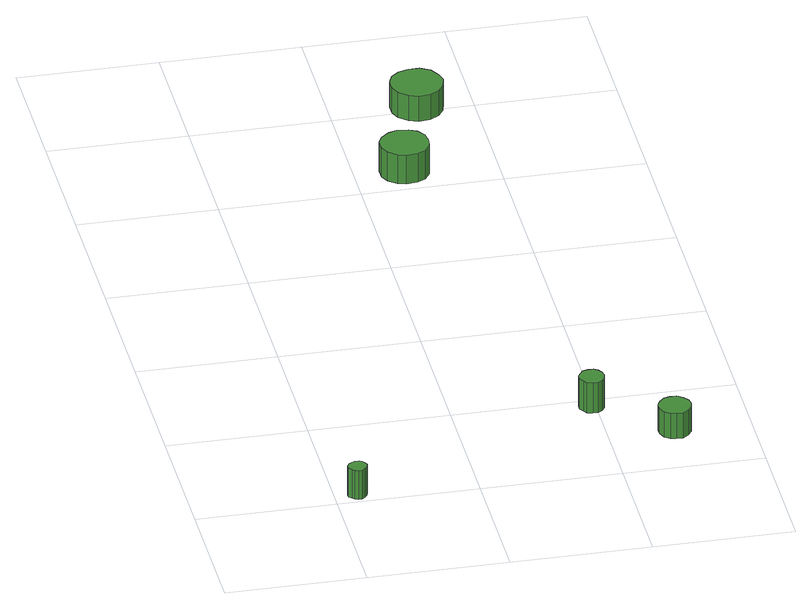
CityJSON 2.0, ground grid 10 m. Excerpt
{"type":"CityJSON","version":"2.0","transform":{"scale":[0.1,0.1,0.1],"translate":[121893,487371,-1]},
"CityObjects":{
"tree1":{"type":"SolitaryVegetationObject","attributes":{"function":"something"},"geometry":[{"type":"MultiSurface","lod":"1","boundaries":[[[0,1,2,3,4,5,6,7,8,9,10,11,12,13,14]],[[15,16,17,18,19,20,21,22,23,24,25,26,27,28,29]],[[0,29,28,1]],[[1,28,27,2]],[[2,27,26,3]],[[3,26,25,4]],[[4,25,24,5]],[[5,24,23,6]],[[6,23,22,7]],[[7,22,21,8]],[[8,21,20,9]],[[9,20,19,10]],[[10,19,18,11]],[[11,18,17,12]],[[12,17,16,13]],[[13,16,15,14]],[[14,15,29,0]]]}]},
"tree2":{"type":"SolitaryVegetationObject","attributes":{"function":"something"}},
"tree3":{"type":"SolitaryVegetationObject","attributes":{"function":"something"},"geometry":[{"type":"MultiSurface","lod":"1","boundaries":[[[30,31,32,33,34,35,36,37,38,39,40,41,42,43,44]],[[45,46,47,48,49,50,51,52,53,54,55,56,57,58,59]],[[30,59,58,31]],[[31,58,57,32]],[[32,57,56,33]],[[33,56,55,34]],[[34,55,54,35]],[[35,54,53,36]],[[36,53,52,37]],[[37,52,51,38]],[[38,51,50,39]],[[39,50,49,40]],[[40,49,48,41]],[[41,48,47,42]],[[42,47,46,43]],[[43,46,45,44]],[[44,45,59,30]]]}]},
"tree4":{"type":"SolitaryVegetationObject","attributes":{"function":"something"},"geometry":[{"type":"MultiSurface","lod":"1","boundaries":[[[60,61,62,63,64,65,66,67,68,69,70,71,72,73,74]],[[75,76,77,78,79,80,81,82,83,84,85,86,87,88,89]],[[60,89,88,61]],[[61,88,87,62]],[[62,87,86,63]],[[63,86,85,64]],[[64,85,84,65]],[[65,84,83,66]],[[66,83,82,67]],[[67,82,81,68]],[[68,81,80,69]],[[69,80,79,70]],[[70,79,78,71]],[[71,78,77,72]],[[72,77,76,73]],[[73,76,75,74]],[[74,75,89,60]]]}]},
"tree5":{"type":"SolitaryVegetationObject","attributes":{"function":"something"},"geometry":[{"type":"MultiSurface","lod":"1","boundaries":[[[90,91,92,93,94,95,96,97,98,99,100,101,102,103,104]],[[105,106,107,108,109,110,111,112,113,114,115,116,117,118,119]],[[90,119,118,91]],[[91,118,117,92]],[[92,117,116,93]],[[93,116,115,94]],[[94,115,114,95]],[[95,114,113,96]],[[96,113,112,97]],[[97,112,111,98]],[[98,111,110,99]],[[99,110,109,100]],[[100,109,108,101]],[[101,108,107,102]],[[102,107,106,103]],[[103,106,105,104]],[[104,105,119,90]]]}]},
"tree6":{"type":"SolitaryVegetationObject","attributes":{"function":"something"},"geometry":[{"type":"MultiSurface","lod":"1","boundaries":[[[120,121,122,123,124,125,126,127,128,129,130,131,132,133,134]],[[135,136,137,138,139,140,141,142,143,144,145,146,147,148,149]],[[120,149,148,121]],[[121,148,147,122]],[[122,147,146,123]],[[123,146,145,124]],[[124,145,144,125]],[[125,144,143,126]],[[126,143,142,127]],[[127,142,141,128]],[[128,141,140,129]],[[129,140,139,130]],[[130,139,138,131]],[[131,138,137,132]],[[132,137,136,133]],[[133,136,135,134]],[[134,135,149,120]]]}]},
"tree7":{"type":"SolitaryVegetationObject","attributes":{"function":"something"}}
},
"vertices":[
[23,10,30],[22,12,30],[20,15,30],[18,16,30],[15,16,30],[13,15,30],[11,14,30],[9,11,30],[9,8,30],[11,6,30],[13,4,30],[15,3,30],[18,3,30],[20,5,30],[22,7,30],[22,7,7],[20,5,7],[18,3,7],[15,3,7],[13,4,7],[11,6,7],[9,8,7],[9,11,7],[11,14,7],[13,15,7],[15,16,7],[18,16,7],[20,15,7],[22,12,7],[23,10,7],
[206,92,31],[205,96,31],[203,99,31],[200,101,31],[196,101,31],[192,100,31],[190,97,31],[188,94,31],[188,90,31],[190,87,31],[192,84,31],[196,83,31],[200,83,31],[203,85,31],[205,88,31],[205,88,7],[203,85,7],[200,83,7],[196,83,7],[192,84,7],[190,87,7],[188,90,7],[188,94,7],[190,97,7],[192,100,7],[196,101,7],[200,101,7],[203,99,7],[205,96,7],[206,92,7],
[258,49,27],[257,54,27],[254,58,27],[250,61,27],[245,61,27],[241,60,27],[237,56,27],[235,52,27],[235,47,27],[237,42,27],[241,39,27],[245,38,27],[250,38,27],[254,41,27],[257,45,27],[257,45,7],[254,41,7],[250,38,7],[245,38,7],[241,39,7],[237,42,7],[235,47,7],[235,52,7],[237,56,7],[241,60,7],[245,61,7],[250,61,7],[254,58,7],[257,54,7],[258,49,7],
[152,424,30],[151,431,30],[147,437,30],[141,440,30],[133,441,30],[127,439,30],[121,434,30],[118,428,30],[118,420,30],[121,414,30],[127,409,30],[133,407,30],[141,408,30],[147,411,30],[151,417,30],[151,417,7],[147,411,7],[141,408,7],[133,407,7],[127,409,7],[121,414,7],[118,420,7],[118,428,7],[121,434,7],[127,439,7],[133,441,7],[141,440,7],[147,437,7],[151,431,7],[152,424,7],
[179,504,28],[177,511,28],[173,518,28],[166,522,28],[158,522,28],[151,520,28],[145,515,28],[142,508,28],[142,500,28],[145,493,28],[151,488,28],[158,485,28],[166,486,28],[173,490,28],[177,496,28],[177,496,8],[173,490,8],[166,486,8],[158,485,8],[151,488,8],[145,493,8],[142,500,8],[142,508,8],[145,515,8],[151,520,8],[158,522,8],[166,522,8],[173,518,8],[177,511,8],[179,504,8]
]}
